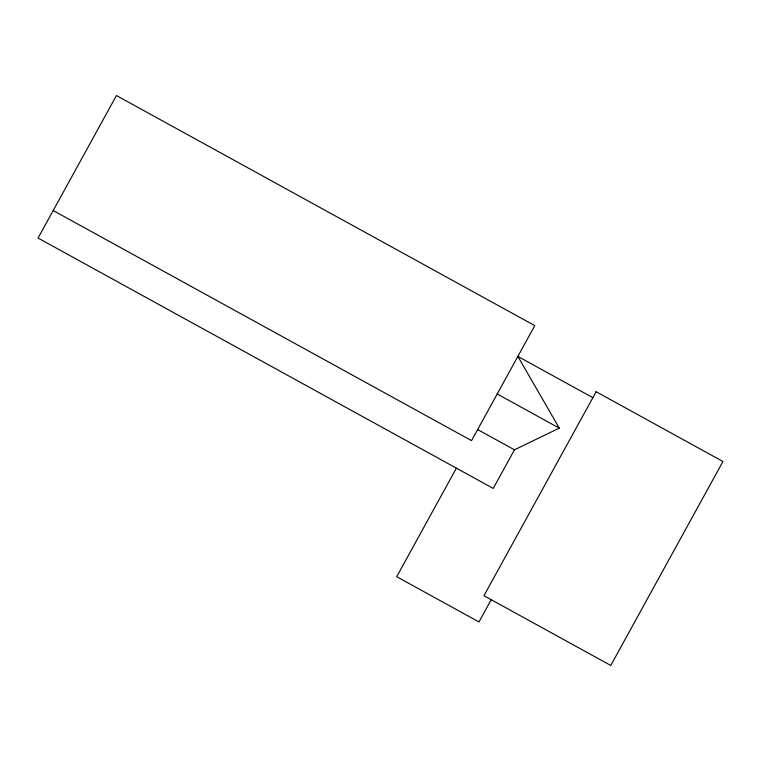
<?xml version="1.0" encoding="UTF-8"?>
<svg xmlns="http://www.w3.org/2000/svg" width="761" height="761" viewBox="0 0 761 761"><rect width="100%" height="100%" fill="white"/><g stroke="black" fill="none" stroke-linecap="round" stroke-linejoin="round"><path stroke-width="1.14" d="M456.4 468.158L396.7 576.705L478.964 621.956L491.206 599.697M592.876 397.67L517.861 356.414L559.287 428.129L514.474 449.808L493.233 488.419L38.05 238.06L116.443 95.544L534.793 325.641L471.544 440.629L53.194 210.531M497.199 393.979L559.287 428.129M477.642 429.546L514.474 449.808M596.139 391.744L483.958 595.711L610.769 665.456L722.95 461.489L596.139 391.744"/></g></svg>
